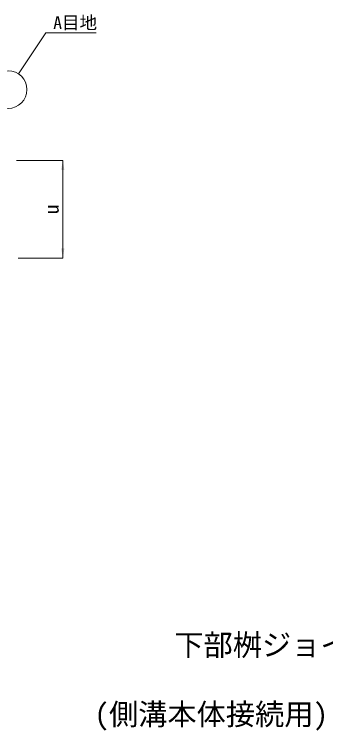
# Model space of a CAD drawing. Units: millimetres at full size; details may follow other scales. Extents: x 5964 to 125098, y -10801 to 28073.
# Drawn here: x 99344 to 100172, y 749 to 2653 of the extents above; entities that cross this region are included whole.
import ezdxf
from ezdxf.enums import TextEntityAlignment as Align

# ---------------------------------------------------------------- set-up
doc = ezdxf.new("R2010")
doc.units = ezdxf.units.MM
doc.header["$LTSCALE"] = 19
for name, color, linetype, lineweight in [('0_2', 7, 'Continuous', 20), ('寸法線', 7, 'Continuous', 9), ('引出線', 4, 'Continuous', 13)]:
    doc.layers.add(name, color=color, linetype=linetype, lineweight=lineweight)
doc.styles.add('ＭＳ ゴシック', font='')
doc.styles.get('ＭＳ ゴシック').set_extended_font_data('MS Gothic')

# ---------------------------------------------------------------- blocks, each defined once
blk = doc.blocks.new('filled_arrow')
at = {"color": 0, "linetype": 'Continuous', "lineweight": -2}
blk.add_solid([(7.5, 1.25), (0, 0), (7.5, -1.25)], dxfattribs=at)

msp = doc.modelspace()

# ---------------------------------------------------------------- linework, layer by layer
at = {"layer": '寸法線'}
for p, q in [((99349.55, 2265.19), (99473.08, 2265.19)), ((99473.08, 2265.19), (99473.08, 2005.21)), ((99354.68, 2005.21), (99473.08, 2005.21))]:
    msp.add_line(p, q, dxfattribs=at)
at = {"layer": '引出線'}
msp.add_lwpolyline([(99355.3, 2494.9), (99427.69, 2604.16), (99561.9, 2604.16)], dxfattribs=at)
at = {"layer": '引出線', "lineweight": 9}
msp.add_circle((99327.68, 2453.22), 50, dxfattribs=at)

# ---------------------------------------------------------------- block references
at = {"layer": '寸法線', "xscale": 3.47, "yscale": 3.47}
for p, rotation in [((99473.08, 2265.19), 270), ((99473.08, 2005.21), 90)]:
    msp.add_blockref('filled_arrow', p, dxfattribs=dict(at, rotation=rotation))
at = {"layer": '引出線', "xscale": 0.133, "yscale": 0.133, "rotation": 56.5}
msp.add_blockref('filled_arrow', (99355.3, 2494.9), dxfattribs=at)

# ---------------------------------------------------------------- texts
at = {"layer": '0_2', "style": 'ＭＳ ゴシック'}
for s, p in [('下部桝ジョイント部詳細図', (99769.62, 931.68)), ('(側溝本体接続用)', (99557.13, 747.47))]:
    msp.add_text(s, height=56.96, dxfattribs=at).set_placement(p, align=Align.BOTTOM_LEFT)
at = {"layer": '寸法線', "style": 'ＭＳ ゴシック'}
msp.add_text('u', height=37.98, rotation=90, dxfattribs=at).set_placement((99443.08, 2135.2), align=Align.MIDDLE_CENTER)
at = {"layer": '引出線', "style": 'ＭＳ ゴシック'}
msp.add_text('A目地', height=34.18, dxfattribs=at).set_placement((99447.69, 2648.27), align=Align.TOP_LEFT)

doc.saveas('drawing.dxf')
